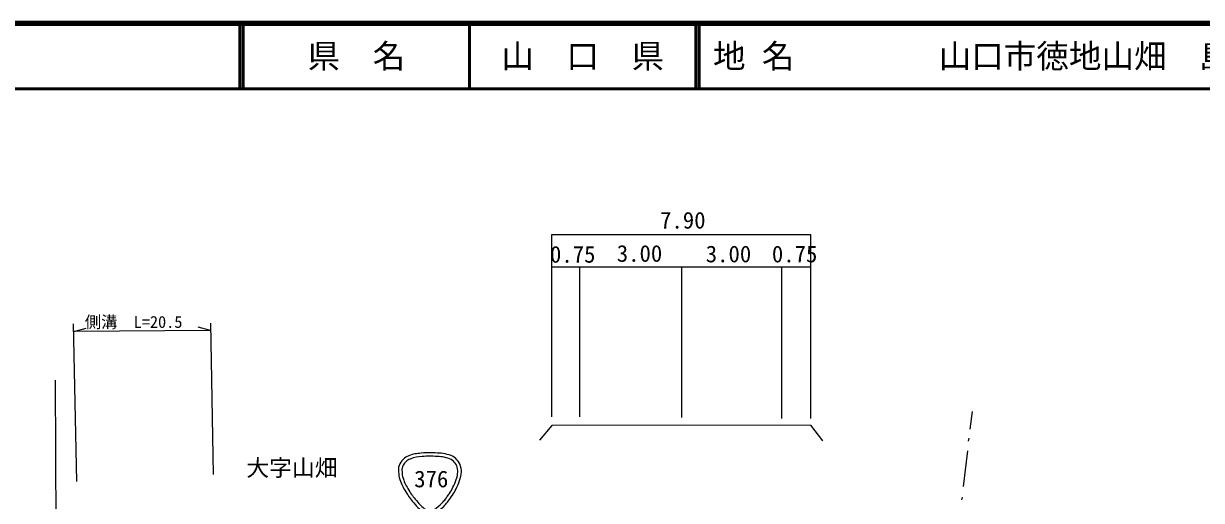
# Model space of a CAD drawing. Units: millimetres, scale not verified. Extents: x 40000 to 680000, y 20000 to 380000.
# Drawn here: x 264522 to 445373, y 306788 to 380000 of the extents above; entities that cross this region are included whole.
import ezdxf
from ezdxf.enums import TextEntityAlignment as Align

# ---------------------------------------------------------------- set-up
doc = ezdxf.new("R2010")
doc.units = ezdxf.units.MM
doc.header["$LTSCALE"] = 1000
for name, color, linetype, lineweight in [('M-BGD', 7, 'Continuous', 25), ('M-BMK-SRVR', 3, 'Continuous', 25), ('M-STR-HTXT', 7, 'Continuous', 13), ('M-STR-STRC', 7, 'Continuous', 25), ('M-TTL', 2, 'Continuous', 140), ('M-TTL-LINE', 7, 'Continuous', 50)]:
    doc.layers.add(name, color=color, linetype=linetype, lineweight=lineweight)
doc.layers.add('M-BMK-HTXT', color=7, linetype='Continuous')
doc.layers.add('M-TTL-TXT', color=7, linetype='Continuous')
doc.styles.add('ＭＳ ゴシック', font='')
doc.styles.get('ＭＳ ゴシック').set_extended_font_data('MS Gothic')

msp = doc.modelspace()

# ---------------------------------------------------------------- linework, layer by layer
at = {"layer": 'M-BGD'}
for p, q in [((345621, 342655), (385328, 342655)), ((349867, 342522), (349867, 319648)), ((365542, 342655), (365542, 319515)), ((380900, 342566), (380900, 319382)), ((410152, 320435), (409813, 317726)), ((345616, 318317), (343720, 316035)), ((385330, 318326), (345616, 318317)), ((385330, 318326), (387187, 315946)), ((409644, 316371), (409559, 315863)), ((409474, 314424), (408797, 308921)), ((408628, 307312), (408543, 306889))]:
    msp.add_line(p, q, dxfattribs=at)
msp.add_lwpolyline([(345621, 319648), (345621, 347641), (385328, 347641), (385328, 319382)], dxfattribs=at)
at = {"layer": 'M-BMK-SRVR'}
msp.add_line((269351, 325261), (269691, 265954), dxfattribs=at)
at = {"layer": 'M-STR-HTXT'}
for p, q in [((272145, 333897), (272653, 309683)), ((272230, 332712), (274157, 333245)), ((293247, 332881), (272230, 332712)), ((293247, 332881), (291311, 333383)), ((293227, 333982), (293650, 310783))]:
    msp.add_line(p, q, dxfattribs=at)
at = {"layer": 'M-STR-STRC'}
for points in [[(325594, 314042), (326549, 314146), (327093, 314117), (328053, 314069), (328520, 314045), (328786, 314040), (329243, 313936), (329733, 313825), (330026, 313769), (330459, 313513), (330805, 313309), (330991, 313153), (331226, 312826), (331501, 312442), (331617, 312180), (331702, 311715), (331785, 311258), (331732, 310983), (331649, 310526), (331547, 309970), (331428, 309667), (331199, 309151), (330819, 308292), (330551, 307829), (330009, 307062), (329608, 306493), (329362, 306180), (328846, 305713), (328378, 305291), (328106, 305029), (327524, 304788), (327359, 304719), (327252, 304718), (327074, 304708), (326785, 304693), (326607, 304665), (326334, 304761), (325872, 304924), (325672, 305153), (325303, 305475), (324923, 305807), (324750, 306037), (324430, 306427), (323920, 307050), (323627, 307401), (323214, 308093), (322785, 308811), (322539, 309225), (322288, 310023), (322154, 310452), (322121, 310711), (322103, 311160), (322088, 311543), (322057, 311776), (322183, 312138), (322329, 312561), (322498, 312778), (322817, 313090), (323106, 313373), (323316, 313493), (323690, 313646), (324393, 313932), (324838, 313960), (325594, 314042)], [(325701, 313525), (326604, 313621), (327119, 313587), (328026, 313540), (328458, 313518), (328704, 313513), (329125, 313418), (329553, 313321), (329808, 313272), (330185, 313049), (330457, 312889), (330602, 312767), (330786, 312511), (331007, 312202), (331101, 311991), (331168, 311618), (331238, 311235), (331194, 311005), (331124, 310621), (331032, 310113), (330923, 309837), (330714, 309366), (330350, 308544), (330094, 308101), (329576, 307368), (329201, 306837), (328971, 306544), (328489, 306108), (328074, 305733), (327833, 305501), (327317, 305288), (327218, 305247), (327154, 305245), (327047, 305240), (326839, 305229), (326712, 305209), (326516, 305278), (326129, 305414), (325961, 305606), (325652, 305876), (325298, 306185), (325137, 306399), (324839, 306762), (324348, 307362), (324067, 307700), (323669, 308365), (323265, 309041), (323033, 309432), (322798, 310183), (322679, 310560), (322651, 310787), (322635, 311181), (322623, 311486), (322598, 311671), (322698, 311959), (322813, 312290), (322945, 312460), (323195, 312705), (323426, 312930), (323593, 313027), (323892, 313148), (324561, 313420), (324983, 313449), (325701, 313525)]]:
    msp.add_open_spline(points, degree=3, knots=[0, 0, 0, 0, 1, 1, 1, 2, 2, 2, 3, 3, 3, 4, 4, 4, 5, 5, 5, 6, 6, 6, 7, 7, 7, 8, 8, 8, 9, 9, 9, 10, 10, 10, 11, 11, 11, 12, 12, 12, 13, 13, 13, 14, 14, 14, 15, 15, 15, 16, 16, 16, 17, 17, 17, 18, 18, 18, 19, 19, 19, 20, 20, 20, 21, 21, 21, 21], dxfattribs=at)
at = {"layer": 'M-TTL'}
msp.add_line((680000, 380000), (40000, 380000), dxfattribs=at)
at = {"layer": 'M-TTL-LINE'}
for p, q in [((297750, 380000), (297750, 370000)), ((298250, 380000), (298250, 370000)), ((333000, 380000), (333000, 370000)), ((367750, 380000), (367750, 370000)), ((368250, 380000), (368250, 370000)), ((40000, 370000), (680000, 370000))]:
    msp.add_line(p, q, dxfattribs=at)

# ---------------------------------------------------------------- texts
at = {"layer": 'M-BGD', "style": 'ＭＳ ゴシック'}
for s, p in [('7.90', (362254, 347753)), ('0.75', (345348, 342522)), ('3.00', (355604, 342655)), ('3.00', (369264, 342577)), ('0.75', (379419, 342566))]:
    msp.add_text(s, height=2566, dxfattribs=at).set_placement(p, align=Align.BOTTOM_LEFT)
at = {"layer": 'M-BMK-HTXT', "style": 'ＭＳ ゴシック'}
msp.add_text('大字山畑', height=2566, dxfattribs=at).set_placement((298734, 309750), align=Align.BOTTOM_LEFT)
at = {"layer": 'M-STR-HTXT', "style": 'ＭＳ ゴシック'}
msp.add_text('側溝\u3000L=20.5', height=1833, dxfattribs=at).set_placement((273932, 332726), align=Align.BOTTOM_LEFT)
at = {"layer": 'M-STR-STRC', "style": 'ＭＳ ゴシック'}
msp.add_text('376', height=2566, dxfattribs=at).set_placement((324503, 308033), align=Align.BOTTOM_LEFT)
at = {"layer": 'M-TTL-TXT', "style": 'ＭＳ ゴシック'}
for s, p in [('県\u3000名', (315625, 375000)), ('山\u3000口\u3000県', (350375, 375000))]:
    msp.add_text(s, height=3666, dxfattribs=at).set_placement(p, align=Align.MIDDLE_CENTER)
for s, p in [('地 名', (370380, 375000)), ('山口市徳地山畑\u3000島地', (405024, 375000))]:
    msp.add_text(s, height=3666, dxfattribs=at).set_placement(p, align=Align.MIDDLE_LEFT)

doc.saveas('drawing.dxf')
